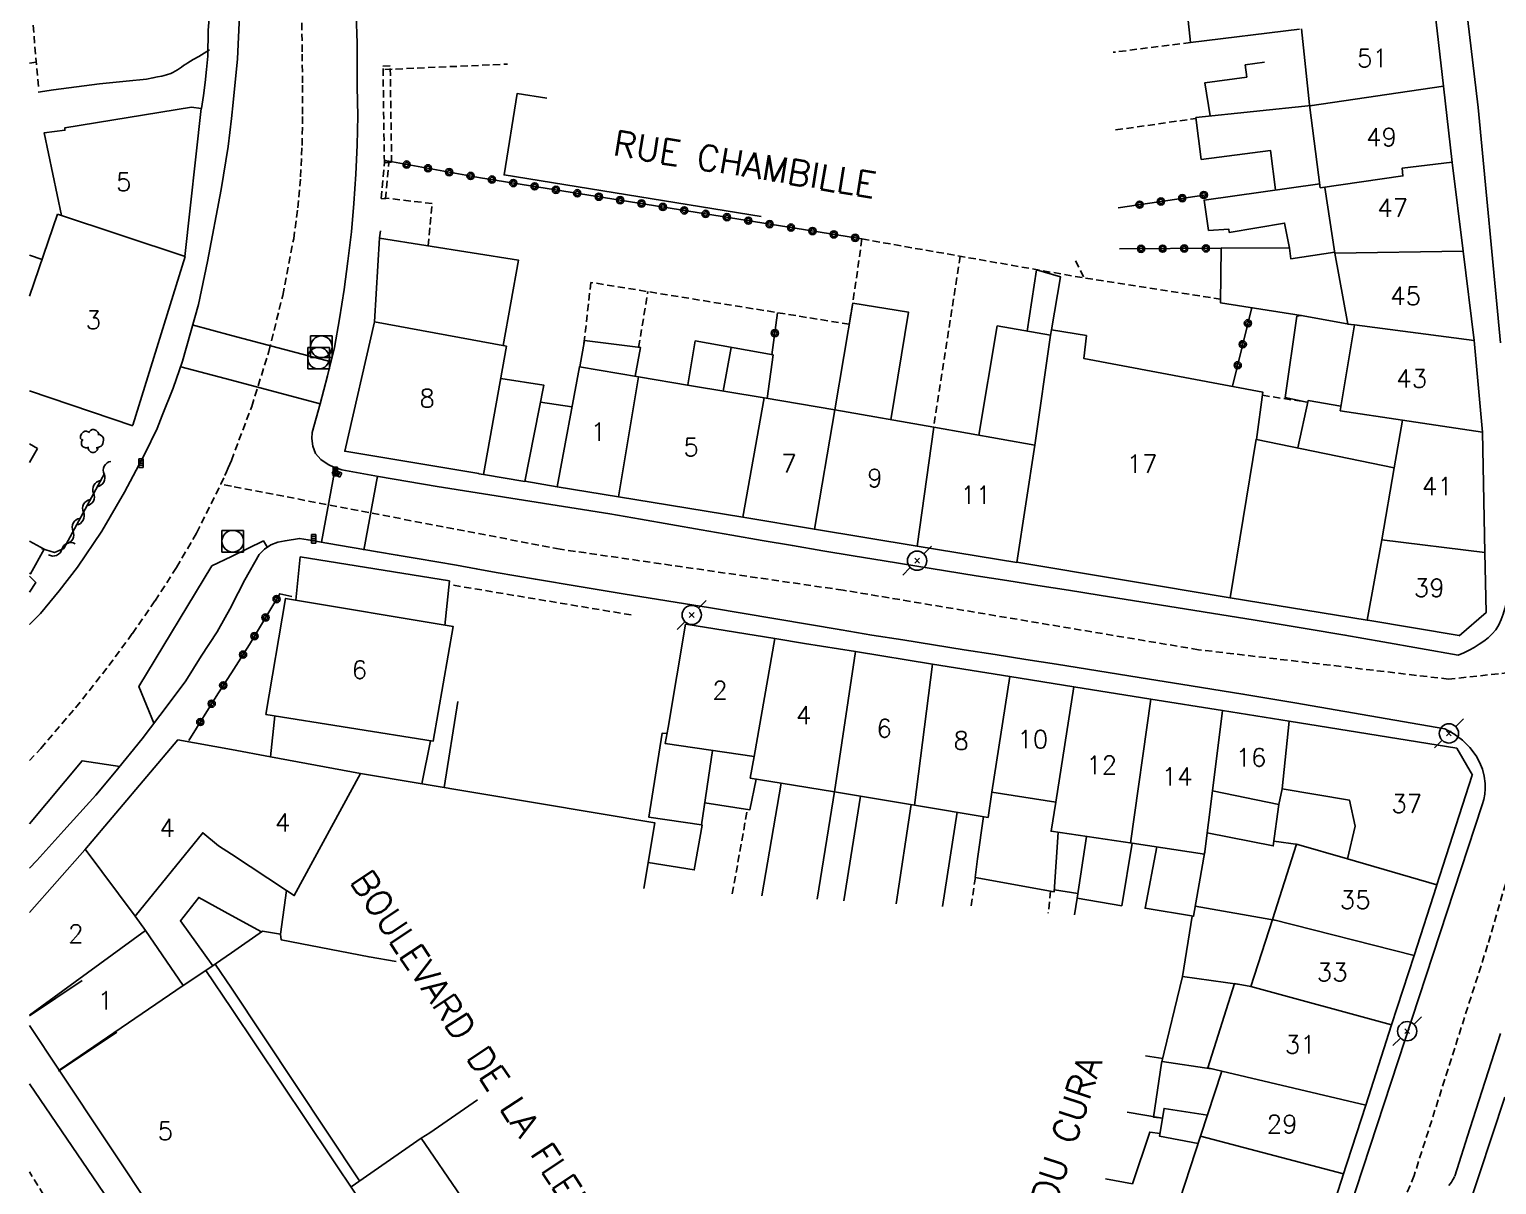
# Model space of a CAD drawing. Header units: millimetres. Extents: x 146998 to 148001, y 143000 to 144001.
# Drawn here: x 147000 to 147101.7, y 143263.3 to 143343.4 of the extents above; entities that cross this region are included whole.
import ezdxf
from ezdxf.enums import TextEntityAlignment as Align

# ---------------------------------------------------------------- set-up
doc = ezdxf.new("R2010")
doc.units = ezdxf.units.MM
doc.linetypes.add('DASHED', pattern=[0.75, 0.5, -0.25])
doc.layers.get('0').update_dxf_attribs({"linetype": 'CONTINUOUS'})
for name, color, linetype in [('W0001', 6, 'DASHED'), ('W0006', 2, 'CONTINUOUS'), ('W0008', 7, 'CONTINUOUS'), ('W0014', 7, 'CONTINUOUS'), ('W0017', 7, 'CONTINUOUS'), ('W0020', 2, 'CONTINUOUS'), ('W0101', 7, 'CONTINUOUS'), ('W0104', 1, 'CONTINUOUS'), ('W0112', 1, 'DASHED'), ('W0300', 7, 'CONTINUOUS'), ('W0310', 3, 'CONTINUOUS'), ('W0323', 7, 'CONTINUOUS'), ('W0401', 7, 'CONTINUOUS'), ('W0420', 7, 'CONTINUOUS'), ('W0473', 7, 'CONTINUOUS'), ('W0989', 7, 'CONTINUOUS'), ('W0991', 7, 'CONTINUOUS'), ('W1102', 7, 'CONTINUOUS')]:
    doc.layers.add(name, color=color, linetype=linetype)
doc.styles.get("Standard").update_dxf_attribs({"font": 'romans.shx', "width": 0.85})

# ---------------------------------------------------------------- blocks, each defined once
blk = doc.blocks.new('T401')
for p, q in [((-0.3, 0.3), (0, 0.3)), ((-0.3, -0.25), (-0.3, 0.3)), ((-0.3, 0.15), (0, 0.15)), ((-0.3, 0), (0, 0)), ((0, 0.3), (0, -0.25)), ((-0.3, -0.15), (0, -0.15)), ((-0.3, -0.25), (-0.3, -0.3)), ((-0.3, -0.3), (0, -0.3)), ((0, -0.3), (0, -0.25))]:
    blk.add_line(p, q)
blk = doc.blocks.new('T420')
for p, q in [((0.75, 0.75), (-0.75, 0.75)), ((-0.75, 0.75), (-0.75, -0.75)), ((0.75, 0.75), (0.75, -0.75)), ((0.75, -0.75), (-0.75, -0.75))]:
    blk.add_line(p, q)
blk.add_ellipse((0, 0), major_axis=(-0.53, 0.53), ratio=1, start_param=3.926991, end_param=10.210176)
blk = doc.blocks.new('T473')
for p, q in [((-0.166667, 0.166667), (0.166667, -0.166667)), ((-0.166667, -0.166667), (0.166667, 0.166667)), ((0.500001, 0.500001), (1.000002, 1.000002)), ((-1.000002, -1.000002), (-0.500001, -0.500001))]:
    blk.add_line(p, q)
blk.add_ellipse((0, 0), major_axis=(0.471405, 0.471405), ratio=1, start_param=5.4977871438, end_param=11.780972451)
blk = doc.blocks.new('T300')
for p, q in [((-0.8, 0.51), (-0.86, 0.34)), ((-0.86, 0.34), (-0.86, 0.17)), ((-0.86, 0.17), (-0.74, 0.06)), ((-0.69, 0.63), (-0.8, 0.51)), ((-0.8, -0.06), (-0.74, 0.06)), ((-0.74, 0.06), (-0.69, 0.11)), ((-0.57, 0.69), (-0.69, 0.63)), ((-0.46, 0.69), (-0.57, 0.69)), ((-0.29, 0.63), (-0.46, 0.69)), ((-0.29, 0.63), (-0.17, 0.74)), ((-0.23, 0.57), (-0.29, 0.63)), ((-0.17, 0.74), (-0.06, 0.8)), ((-0.06, 0.8), (0.06, 0.8)), ((0.06, 0.8), (0.23, 0.74)), ((0.23, 0.74), (0.34, 0.63)), ((0.34, 0.63), (0.4, 0.51)), ((0.46, 0.46), (0.34, 0.46)), ((0.4, 0.51), (0.4, 0.46)), ((0.57, 0.4), (0.46, 0.46)), ((0.57, 0.4), (0.69, 0.29)), ((0.69, 0.29), (0.74, 0.17)), ((0.74, 0.06), (0.69, -0.17)), ((0.74, 0.17), (0.74, 0.06)), ((-0.8, -0.17), (-0.8, -0.06)), ((-0.8, -0.23), (-0.8, -0.17)), ((-0.74, -0.34), (-0.8, -0.23)), ((-0.69, -0.4), (-0.74, -0.34)), ((-0.51, -0.46), (-0.69, -0.4)), ((-0.4, -0.46), (-0.51, -0.46)), ((-0.4, -0.46), (-0.34, -0.46)), ((-0.34, -0.46), (-0.34, -0.4)), ((-0.34, -0.51), (-0.34, -0.46)), ((-0.29, -0.63), (-0.34, -0.51)), ((-0.17, -0.74), (-0.29, -0.63)), ((-0.06, -0.8), (-0.17, -0.74)), ((0.06, -0.8), (-0.06, -0.8)), ((0.17, -0.74), (0.06, -0.8)), ((0.23, -0.69), (0.17, -0.74)), ((0.29, -0.46), (0.23, -0.46)), ((0.29, -0.63), (0.23, -0.69)), ((0.46, -0.4), (0.29, -0.46)), ((0.34, -0.51), (0.29, -0.63)), ((0.34, -0.51), (0.34, -0.46)), ((0.57, -0.34), (0.46, -0.4)), ((0.63, -0.29), (0.57, -0.34)), ((0.69, -0.17), (0.63, -0.29))]:
    blk.add_line(p, q)
blk = doc.blocks.new('t323o')
at = {"color": 0, "linetype": 'Continuous'}
for radius in [0.25, 0.15]:
    blk.add_circle((0, 0), radius, dxfattribs=at)
blk = doc.blocks.new('t310o')
at = {"color": 0, "linetype": 'Continuous'}
for centre, start, end in [((-0.5, 0.38), 216.8699, 323.1304), ((0.5, -0.37), 36.8699, 143.1303)]:
    blk.add_arc(centre, 0.625, start, end, dxfattribs=at)

msp = doc.modelspace()

# ---------------------------------------------------------------- linework, layer by layer
at = {"layer": 'W0001'}
for points in [[(147014, 143313.5), (147015.41, 143317.24), (147016.6, 143321.06), (147017.56, 143324.94), (147018.32, 143328.86), (147018.61, 143331.01), (147018.8, 143333.17), (147018.9, 143335.34), (147018.94, 143337.51), (147018.93, 143339.67), (147018.91, 143341.83), (147018.88, 143343.99)], [(147013.28, 143311.85), (147013.56, 143312.46), (147013.67, 143312.72), (147013.78, 143312.98), (147013.89, 143313.24), (147014, 143313.5)], [(147000, 143292.69), (147000.79, 143293.54), (147003.21, 143296.36), (147005.51, 143299.28), (147007.14, 143301.5), (147008.71, 143303.76), (147010.2, 143306.08), (147011.59, 143308.47), (147013.28, 143311.85)], [(147014, 143311.71), (147013.28, 143311.85)], [(147106.76, 143299.25), (147104.8, 143299.03), (147098.37, 143298.34), (147081.04, 143300.38), (147056.4, 143304.51), (147036.78, 143307.35), (147014, 143311.71)], [(147106.76, 143299.25), (147106.13, 143297.12), (147101.07, 143279.9), (147095.98, 143263.94), (147091.25, 143252.39), (147086.85, 143237.2), (147086.09, 143234.6)], [(147014, 143243.51), (147011.71, 143246.71), (147009.43, 143249.92), (147007.19, 143253.16), (147004.99, 143256.43), (147000.99, 143262.6), (147000, 143264.19)]]:
    msp.add_lwpolyline(points, dxfattribs=at)
at = {"layer": 'W0006'}
for points in [[(147014, 143306.84), (147016.22, 143307.92), (147016.5, 143307.47)], [(147008.64, 143295.25), (147007.59, 143297.83), (147012.65, 143306.19), (147014, 143306.84)], [(147006.28, 143292.29), (147003.65, 143292.68), (147000, 143288.3)]]:
    msp.add_lwpolyline(points, dxfattribs=at)
at = {"layer": 'W0008'}
for points in [[(147014, 143303.4), (147013.02, 143301.63), (147011.92, 143299.93), (147010.84, 143298.23), (147009.62, 143296.58), (147007.83, 143294.21), (147005.9, 143291.84), (147004.6, 143290.3), (147002.4, 143287.86), (147000.51, 143285.77), (147000, 143285.24)], [(147014, 143249.72), (147000, 143270.3)]]:
    msp.add_lwpolyline(points, dxfattribs=at)
at = {"layer": 'W0014'}
for points in [[(147014, 143357.76), (147014.43, 143349.41), (147014.62, 143346.42), (147014.56, 143344.35), (147014.42, 143341.34), (147014.13, 143338.31), (147014, 143337.2)], [(147098.3, 143355.84), (147100.41, 143337.97)], [(147011.93, 143337.9), (147012.07, 143338.8), (147012.19, 143339.7), (147012.28, 143340.61), (147012.36, 143341.52), (147012.37, 143341.77), (147012.38, 143342.03), (147012.38, 143342.29), (147012.39, 143342.55), (147012.39, 143342.81), (147012.39, 143343.07), (147012.4, 143343.32), (147012.41, 143343.58), (147012.46, 143344.17), (147012.52, 143344.76), (147012.59, 143345.35), (147012.67, 143345.93)], [(147099.04, 143300), (147096.42, 143300.47), (147093.8, 143300.93), (147091.18, 143301.39), (147088.56, 143301.83), (147084.96, 143302.43), (147081.36, 143303.01), (147077.76, 143303.59), (147074.16, 143304.17), (147072.03, 143304.51), (147069.9, 143304.84), (147067.76, 143305.18), (147065.63, 143305.51), (147063.5, 143305.85), (147061.37, 143306.19), (147059.24, 143306.53), (147057.11, 143306.88), (147055, 143307.24), (147052.89, 143307.6), (147050.79, 143307.96), (147048.68, 143308.33), (147046.57, 143308.7), (147044.46, 143309.07), (147042.35, 143309.43), (147040.24, 143309.79), (147028.26, 143311.7), (147024.19, 143312.38), (147021.66, 143312.84), (147021.14, 143313), (147020.7, 143313.21), (147020.21, 143313.57), (147019.84, 143313.97), (147019.64, 143314.48), (147019.57, 143315.02), (147019.6, 143315.44), (147020.16, 143317.43), (147020.66, 143319.37), (147021.14, 143321.33), (147021.49, 143323.32), (147021.83, 143325.34), (147022.08, 143327.31), (147022.33, 143329.35), (147022.49, 143331.32), (147022.63, 143333.35), (147022.71, 143335.36), (147022.76, 143337.38), (147022.73, 143339.39), (147022.71, 143342.43), (147022.65, 143344.4)], [(147014, 143337.2), (147013.77, 143335.26), (147013.3, 143332.28), (147012.35, 143327.29), (147011.73, 143324.31), (147011.18, 143322.35), (147010.61, 143320.39), (147009.96, 143318.52), (147009.2, 143316.61), (147008.86, 143315.71), (147008.01, 143313.95), (147006.6, 143311.29), (147005.02, 143308.6), (147003.34, 143306.11)], [(147100.41, 143337.97), (147101.97, 143321.65)], [(147014, 143303.4), (147014.01, 143303.42), (147014.94, 143305.22), (147015.93, 143306.99), (147016.3, 143307.36), (147016.74, 143307.66), (147017.22, 143307.83), (147017.72, 143307.93), (147018.72, 143308.1), (147019.32, 143307.99), (147020.62, 143307.77), (147024.13, 143307.16), (147025.5, 143306.94), (147026.87, 143306.71), (147028.24, 143306.47), (147029.61, 143306.23), (147030.98, 143305.99), (147032.35, 143305.74), (147033.72, 143305.5), (147035.08, 143305.27), (147038.11, 143304.76), (147041.15, 143304.26), (147044.18, 143303.77), (147047.21, 143303.28), (147056.26, 143301.75), (147058.39, 143301.4), (147060.53, 143301.06), (147062.66, 143300.72), (147064.8, 143300.38), (147066.93, 143300.05), (147069.06, 143299.71), (147071.2, 143299.37), (147073.33, 143299.03), (147076.92, 143298.46), (147080.52, 143297.88), (147084.11, 143297.3), (147087.7, 143296.7), (147098.11, 143294.89), (147098.74, 143294.54), (147099.32, 143294.11), (147099.83, 143293.6), (147100.27, 143293.03), (147100.52, 143292.59), (147100.71, 143292.11), (147100.83, 143291.61), (147100.9, 143291.11), (147100.91, 143290.74), (147100.88, 143290.36), (147100.8, 143289.99), (147100.69, 143289.63), (147086.61, 143246.68)], [(147003.34, 143306.11), (147002.06, 143304.46), (147000.77, 143302.9), (147000.01, 143302.13), (147000, 143302.13)], [(147102.47, 143304.71), (147102.46, 143304.34), (147102.42, 143303.97), (147102.36, 143303.6), (147102.27, 143303.23), (147102.16, 143302.85), (147102.02, 143302.47), (147101.85, 143302.1), (147101.64, 143301.76), (147101.39, 143301.47), (147101.11, 143301.21), (147100.8, 143300.98), (147100.49, 143300.77), (147100.15, 143300.54), (147099.79, 143300.34), (147099.42, 143300.16), (147099.04, 143300)], [(147098.8, 143263.88), (147099.84, 143267.18), (147100.9, 143270.48), (147101.97, 143273.77)], [(147098.38, 143263.24), (147098.48, 143263.36), (147098.56, 143263.48), (147098.64, 143263.61), (147098.72, 143263.74), (147098.78, 143263.87)]]:
    msp.add_lwpolyline(points, dxfattribs=at)
at = {"layer": 'W0017'}
for points in [[(147000.6, 143339.02), (147001.67, 143339.18), (147002.73, 143339.32), (147003.8, 143339.47), (147004.87, 143339.6), (147005.33, 143339.66), (147005.79, 143339.7), (147006.26, 143339.74), (147006.72, 143339.78), (147007.18, 143339.83), (147007.65, 143339.88), (147008.11, 143339.94), (147008.57, 143340.02), (147008.88, 143340.08), (147009.19, 143340.14), (147009.5, 143340.22), (147009.8, 143340.33), (147009.95, 143340.4), (147010.11, 143340.49), (147010.26, 143340.58), (147010.41, 143340.67), (147010.55, 143340.77), (147010.69, 143340.87), (147010.84, 143340.96), (147010.98, 143341.06), (147011.36, 143341.29), (147011.74, 143341.51), (147012.11, 143341.74), (147012.49, 143341.97)], [(147000, 143305.69), (147000.08, 143305.65), (147001.02, 143307.36), (147000, 143307.91)]]:
    msp.add_lwpolyline(points, dxfattribs=at)
at = {"layer": 'W0020'}
for points in [[(147014, 143322.17), (147011.28, 143322.89)], [(147020.92, 143320.33), (147014, 143322.17)], [(147014, 143319.07), (147010.51, 143319.99)], [(147020.15, 143317.43), (147014, 143319.07)], [(147020.24, 143307.84), (147021.2, 143312.97)], [(147023.19, 143307.29), (147024.14, 143312.42)]]:
    msp.add_lwpolyline(points, dxfattribs=at)
at = {"layer": 'W0101'}
for points in [[(147098.02, 143339.44), (147097.42, 143344.69)], [(147088.18, 143343.41), (147088.73, 143338.15)], [(147098.62, 143334.16), (147098.02, 143339.44)], [(147011.92, 143337.9), (147011.23, 143337.98), (147002.45, 143336.55), (147002.47, 143336.39), (147001.02, 143336.2), (147002.24, 143330.47)], [(147011.92, 143337.9), (147010.77, 143327.63)], [(147088.73, 143338.15), (147089.47, 143332.39)], [(147099.38, 143328), (147098.62, 143334.16)], [(147090.49, 143327.87), (147089.78, 143332.43)], [(147000, 143324.88), (147001.95, 143330.57)], [(147100.14, 143321.81), (147099.38, 143328)], [(147010.77, 143327.63), (147010.79, 143327.64), (147007.18, 143315.94)], [(147090.49, 143327.87), (147091.38, 143322.95), (147091.85, 143322.89)], [(147023.93, 143323.11), (147021.86, 143314.14), (147031.16, 143312.59), (147031.15, 143312.58), (147031.48, 143312.52)], [(147023.93, 143323.11), (147033.07, 143321.42), (147031.48, 143312.52)], [(147068.44, 143306.43), (147068.44, 143306.44), (147083.24, 143303.98), (147085.03, 143314.97), (147085.06, 143314.96), (147085.06, 143314.96), (147085.49, 143318.24), (147073.09, 143320.56), (147073.27, 143322.16), (147070.85, 143322.55), (147070.85, 143322.55), (147070.78, 143322.18), (147069.69, 143314.57)], [(147091.85, 143322.89), (147090.86, 143316.95), (147095.18, 143316.29)], [(147100.72, 143315.45), (147100.14, 143321.81)], [(147042.22, 143319.3), (147038.12, 143320), (147036.58, 143311.68), (147036.58, 143311.68), (147036.58, 143311.68), (147040.83, 143310.98)], [(147050.92, 143317.83), (147045.76, 143318.7), (147042.22, 143319.3)], [(147007.17, 143315.91), (147000, 143318.32)], [(147055.82, 143317.01), (147050.92, 143317.83)], [(147062.69, 143315.8), (147055.82, 143317.01)], [(147069.69, 143314.57), (147062.69, 143315.8)], [(147095.18, 143316.3), (147094.6, 143312.99)], [(147100.89, 143307.12), (147100.72, 143315.45)], [(147000.56, 143314.33), (147000, 143314.64)], [(147000, 143313.36), (147000.56, 143314.33)], [(147094.6, 143312.99), (147093.73, 143307.99)], [(147040.83, 143310.98), (147044.36, 143310.4), (147049.46, 143309.56)], [(147049.46, 143309.56), (147054.41, 143308.74)], [(147054.41, 143308.74), (147054.41, 143308.73), (147061.54, 143307.56)], [(147093.73, 143307.99), (147092.72, 143302.42)], [(147061.54, 143307.56), (147068.44, 143306.43)], [(147099.09, 143301.35), (147100.97, 143302.96), (147100.89, 143307.12)], [(147044.27, 143295), (147045.48, 143302.15)], [(147045.49, 143302.15), (147051.66, 143301.15)], [(147092.72, 143302.42), (147092.76, 143302.44), (147099.09, 143301.37)], [(147051.66, 143301.15), (147053.73, 143300.82), (147057.27, 143300.25)], [(147057.27, 143300.25), (147062.6, 143299.39)], [(147062.6, 143299.39), (147067.95, 143298.53)], [(147067.95, 143298.53), (147067.95, 143298.53), (147072.39, 143297.81)], [(147072.39, 143297.81), (147077.74, 143296.95)], [(147077.74, 143296.95), (147082.69, 143296.16)], [(147082.69, 143296.16), (147087.31, 143295.42)], [(147050.23, 143292.98), (147044.08, 143293.87), (147044.27, 143295)], [(147087.31, 143295.42), (147098.94, 143293.56)], [(147003.84, 143286.52), (147010.3, 143294.14)], [(147010.3, 143294.14), (147014, 143293.46)], [(147014, 143293.46), (147016.71, 143292.96)], [(147100.03, 143291.69), (147098.94, 143293.56)], [(147016.71, 143292.96), (147022.96, 143291.8)], [(147050.23, 143292.98), (147049.96, 143291.48), (147052.1, 143291.13), (147055.8, 143290.52)], [(147022.96, 143291.8), (147018.36, 143283.34), (147017.83, 143283.69)], [(147100.01, 143291.68), (147097.54, 143284.01)], [(147055.8, 143290.52), (147061.34, 143289.6)], [(147061.34, 143289.6), (147066.45, 143288.76), (147066.71, 143290.5)], [(147071.14, 143289.81), (147066.71, 143290.5)], [(147076.43, 143286.97), (147081.46, 143286.22), (147082, 143290.59)], [(147082, 143290.59), (147086.6, 143289.65), (147086.83, 143290.74)], [(147086.83, 143290.74), (147091.5, 143289.95), (147091.9, 143288.16), (147091.35, 143285.89)], [(147071.14, 143289.81), (147070.82, 143287.8), (147076.43, 143286.97)], [(147014, 143286.2), (147013.1, 143286.79), (147012.02, 143287.69), (147007.34, 143281.92)], [(147000, 143282.17), (147003.84, 143286.52)], [(147091.35, 143285.89), (147087.83, 143286.91), (147086.16, 143281.69)], [(147017.83, 143283.69), (147014, 143286.2)], [(147097.54, 143284.01), (147097.54, 143283.99), (147095.98, 143279.18)], [(147007.34, 143281.92), (147008.04, 143280.91)], [(147086.16, 143281.69), (147084.67, 143277.03)], [(147008.04, 143280.91), (147010.67, 143277.1)], [(147095.98, 143279.18), (147094.42, 143274.38)], [(147010.67, 143277.1), (147012.24, 143278.14), (147014, 143275.51)], [(147084.67, 143277.03), (147083.54, 143277.24), (147081.69, 143271.4), (147082.66, 143271.17)], [(147014, 143275.51), (147022.68, 143262.58)], [(147002.06, 143271.24), (147000, 143274.34)], [(147094.42, 143274.38), (147092.62, 143268.8)], [(147012.16, 143256.05), (147002.06, 143271.24), (147002.06, 143271.24)], [(147081.18, 143266.67), (147082.66, 143271.17)], [(147102.26, 143269.36), (147099.62, 143261.32)], [(147092.62, 143268.8), (147091.01, 143263.84)], [(147081.23, 143260.82), (147079.4, 143261.22), (147081.18, 143266.67)], [(147091.01, 143263.84), (147091.02, 143263.82), (147089.36, 143258.74)]]:
    msp.add_lwpolyline(points, dxfattribs=at)
msp.add_lwpolyline([(147016.38, 143295.9), (147017.76, 143303.94), (147029.38, 143301.98), (147027.98, 143294.04)], close=True, dxfattribs=at)
at = {"layer": 'W0104'}
for points in [[(147088.04, 143343.39), (147080.48, 143342.47), (147080.26, 143344.43), (147079.46, 143344.33), (147078.98, 143348.08), (147083.13, 143348.66), (147087.3, 143349.24)], [(147000.47, 143341.11), (147000, 143341.03)], [(147081.85, 143337.38), (147081.48, 143339.68), (147084.38, 143340.07), (147084.27, 143340.92), (147085.61, 143341.1)], [(147050.72, 143330.4), (147032.9, 143333.29), (147033.81, 143338.93), (147035.87, 143338.6)], [(147088.84, 143338.1), (147080.86, 143337.27), (147081.23, 143334.37), (147086.02, 143334.99), (147086.38, 143332.25)], [(147088.16, 143323.55), (147082.55, 143324.43), (147082.61, 143328.23), (147087.33, 143328.22), (147087, 143329.95), (147083.17, 143329.31), (147083.14, 143329.52), (147081.73, 143329.44), (147081.42, 143331.54), (147089.44, 143332.68)], [(147024.27, 143328.93), (147023.93, 143323.11)], [(147032.85, 143321.46), (147033.91, 143327.38), (147024.26, 143328.91)], [(147087.33, 143328.22), (147087.44, 143327.47), (147090.48, 143327.93)], [(147000.88, 143327.43), (147000, 143327.74)], [(147070.85, 143322.55), (147071.46, 143326.23), (147069.81, 143326.72), (147069.15, 143322.46)], [(147059.71, 143316.32), (147060.93, 143323.78), (147057.07, 143324.4), (147055.82, 143317.01)], [(147088.42, 143317.56), (147087.04, 143317.87), (147087.86, 143323.51), (147088.16, 143323.55), (147091.6, 143322.92)], [(147070.78, 143322.18), (147067.09, 143322.82), (147065.82, 143315.25)], [(147042, 143319.34), (147042.35, 143321.33), (147038.47, 143321.82), (147038.15, 143319.99)], [(147051.13, 143317.8), (147051.55, 143320.82), (147046.15, 143321.78), (147045.64, 143318.73)], [(147048.1, 143318.31), (147048.64, 143321.34)], [(147034.35, 143312.05), (147035.65, 143318.72), (147032.67, 143319.18)], [(147035.43, 143317.53), (147037.6, 143317.22)], [(147090.91, 143317.26), (147088.63, 143317.65), (147087.93, 143314.37)], [(147085.06, 143314.96), (147094.6, 143312.99)], [(147031.48, 143312.52), (147034.35, 143312.05)], [(147034.35, 143312.06), (147036.58, 143311.68)], [(147018.48, 143303.82), (147018.76, 143306.83)], [(147018.77, 143306.82), (147029.12, 143305.15)], [(147029.12, 143305.15), (147028.8, 143302.07)], [(147083.24, 143303.98), (147092.72, 143302.42)], [(147028.74, 143290.83), (147029.7, 143296.8)], [(147017.01, 143295.8), (147016.71, 143292.96)], [(147044.19, 143294.57), (147043.87, 143294.6), (147042.93, 143288.78), (147046.59, 143288.24), (147047.36, 143293.4)], [(147027.8, 143294.07), (147027.2, 143291.09)], [(147022.96, 143291.8), (147043.36, 143288.38), (147042.58, 143283.82)], [(147046.82, 143289.76), (147049.94, 143289.29), (147050.37, 143291.41)], [(147052.1, 143291.13), (147050.78, 143283.32)], [(147054.61, 143283.09), (147055.82, 143290.69)], [(147057.6, 143290.22), (147056.46, 143282.98)], [(147061.12, 143289.64), (147060.08, 143282.76)], [(147081.64, 143287.69), (147086.21, 143286.78), (147086.6, 143289.65)], [(147063.29, 143282.57), (147064.31, 143289.11)], [(147066.13, 143288.82), (147065.72, 143285.89), (147065.56, 143284.6), (147071.04, 143283.6), (147071.3, 143287.73)], [(147046.59, 143288.24), (147046.63, 143288.23), (147046.09, 143285.12), (147042.89, 143285.64)], [(147073.27, 143287.44), (147072.62, 143283.15), (147075.71, 143282.63), (147076.43, 143286.97)], [(147078.15, 143286.71), (147077.33, 143282.46), (147080.69, 143281.9), (147081.48, 143286.39)], [(147086.25, 143287.11), (147087.95, 143286.87)], [(147017.83, 143283.69), (147017.4, 143280.67)], [(147071.05, 143283.73), (147072.67, 143283.49)], [(147014, 143281.96), (147011.74, 143283.21), (147010.47, 143281.58), (147012.71, 143278.47)], [(147072.44, 143282.01), (147072.62, 143283.16)], [(147080.81, 143282.61), (147086.44, 143281.62)], [(147016.08, 143280.82), (147014, 143281.96)], [(147080.6, 143281.91), (147079.93, 143277.74), (147083.89, 143277.18)], [(147014, 143279.37), (147016.17, 143280.88)], [(147016.17, 143280.88), (147017.4, 143280.67), (147017.46, 143280.26), (147023.55, 143279.09), (147025.42, 143278.78)], [(147012.24, 143278.14), (147014, 143279.37)], [(147012.24, 143278.14), (147012.89, 143278.58)], [(147012.88, 143278.59), (147014, 143276.91)], [(147079.93, 143277.74), (147078.48, 143271.73), (147077.92, 143267.97), (147078.56, 143267.92)], [(147014, 143276.91), (147022.89, 143263.57)], [(147078.56, 143272.05), (147077.36, 143272.23)], [(147081.92, 143271.34), (147078.51, 143271.83)], [(147031.05, 143269.17), (147027.75, 143266.9)], [(147076.09, 143268.32), (147078.39, 143267.94)], [(147081.66, 143268.12), (147078.65, 143268.59), (147078.34, 143266.66), (147081.01, 143266.15)], [(147022.3, 143263.15), (147027.16, 143266.52), (147029.9, 143262.5), (147022.97, 143257.7)], [(147027.75, 143266.9), (147027.16, 143266.52)], [(147078.37, 143266.85), (147077.66, 143266.94), (147076.45, 143263.36), (147074.59, 143263.7)]]:
    msp.add_lwpolyline(points, dxfattribs=at)
at = {"layer": 'W0112'}
for points in [[(147000.26, 143343.66), (147000.63, 143339.39)], [(147080.48, 143342.47), (147075.13, 143341.79)], [(147025.01, 143340.85), (147024.51, 143340.84)], [(147024.61, 143334.16), (147024.51, 143340.84)], [(147024.64, 143340.6), (147033.14, 143340.97)], [(147025.11, 143334.17), (147025.01, 143340.85)], [(147075.29, 143336.41), (147080.86, 143337.2)], [(147024.39, 143331.66), (147024.61, 143334.15)], [(147024.61, 143334.16), (147025.11, 143334.17)], [(147024.91, 143334.12), (147024.61, 143334.15)], [(147024.69, 143331.63), (147024.91, 143334.12)], [(147024.39, 143331.66), (147024.69, 143331.63)], [(147027.64, 143328.37), (147027.92, 143331.31), (147024.61, 143331.69)], [(147024.33, 143329.42), (147024.26, 143328.91)], [(147057.71, 143328.85), (147057.07, 143324.4), (147056.82, 143322.94), (147038.92, 143325.84), (147038.44, 143321.61)], [(147057.71, 143328.85), (147073.21, 143326.13), (147082.55, 143324.69)], [(147064.52, 143327.66), (147062.67, 143315.8)], [(147072.5, 143327.33), (147073.11, 143326.15)], [(147042.23, 143321.34), (147042.87, 143325.2)], [(147085.46, 143318.02), (147088.61, 143317.53)], [(147041.72, 143302.79), (147029.09, 143304.9)], [(147048.72, 143283.45), (147049.77, 143289.32)], [(147065.57, 143284.6), (147065.25, 143282.45)], [(147070.78, 143283.65), (147070.62, 143282.12)]]:
    msp.add_lwpolyline(points, dxfattribs=at)
at = {"layer": 'W0310'}
for points in [[(147000.84, 143307.4), (147001.75, 143307.13), (147002.38, 143307.4), (147005.2, 143312.6)], [(147000, 143304.38), (147000.44, 143305.05), (147000, 143305.49)]]:
    msp.add_lwpolyline(points, dxfattribs=at)
at = {"layer": 'W0323'}
for points in [[(147024.67, 143334.28), (147031.27, 143333.1), (147057.71, 143328.85)], [(147081.57, 143331.92), (147075.46, 143331.01)], [(147082.61, 143328.21), (147075.55, 143328.16)], [(147083.39, 143318.64), (147084.72, 143324.09)], [(147051.86, 143323.74), (147051.46, 143320.83)], [(147018.19, 143304.06), (147017.36, 143304.26), (147015.26, 143300.75), (147014, 143298.78)], [(147014, 143298.78), (147013.07, 143297.32), (147011.05, 143294.09)]]:
    msp.add_lwpolyline(points, dxfattribs=at)
at = {"layer": 'W1102'}
for points in [[(147088.74, 143338.09), (147098.02, 143339.44)], [(147089.47, 143332.39), (147095.2, 143333.22), (147095.14, 143333.75), (147098.62, 143334.17)], [(147001.95, 143330.57), (147010.79, 143327.64)], [(147099.38, 143328), (147090.49, 143327.87)], [(147091.85, 143322.89), (147100.14, 143321.81)], [(147040.83, 143310.98), (147042.22, 143319.3)], [(147050.92, 143317.83), (147049.46, 143309.56)], [(147055.82, 143317.01), (147054.41, 143308.74)], [(147062.69, 143315.8), (147061.54, 143307.56)], [(147095.18, 143316.29), (147100.72, 143315.45)], [(147068.44, 143306.42), (147069.69, 143314.57)], [(147093.73, 143307.99), (147100.89, 143307.12)], [(147051.66, 143301.15), (147050.23, 143292.98)], [(147057.27, 143300.25), (147055.8, 143290.52)], [(147061.34, 143289.6), (147062.6, 143299.39)], [(147066.71, 143290.5), (147067.95, 143298.53)], [(147072.39, 143297.81), (147071.14, 143289.81)], [(147077.74, 143296.95), (147076.33, 143286.98)], [(147082, 143290.59), (147082.69, 143296.16)], [(147086.83, 143290.74), (147087.31, 143295.42)], [(147003.88, 143286.56), (147007.34, 143281.92)], [(147097.55, 143284.09), (147091.35, 143285.89)], [(147086.16, 143281.69), (147095.98, 143279.18)], [(147000, 143275.06), (147008.04, 143280.91)], [(147000, 143275.01), (147003.66, 143277.46)], [(147002.06, 143271.24), (147010.67, 143277.1)], [(147094.42, 143274.38), (147084.67, 143277.03)], [(147002.01, 143271.16), (147006.06, 143273.88)], [(147082.66, 143271.17), (147092.62, 143268.8)], [(147081.18, 143266.67), (147091.08, 143264.05)]]:
    msp.add_lwpolyline(points, dxfattribs=at)

# ---------------------------------------------------------------- block references
at = {"layer": 'W0300'}
msp.add_blockref('T300', (147004.41, 143314.84), dxfattribs=at)
at = {"layer": 'W0310'}
for p, rotation in [((147005.18, 143312.55), 61.55565266270017), ((147004.46, 143311.23), 61.55565266270017), ((147003.75, 143309.91), 61.55565266270017), ((147003.03, 143308.6), 61.55565266270017), ((147002.26, 143307.34), 22.6586001173575)]:
    msp.add_blockref('t310o', p, dxfattribs=dict(at, rotation=rotation))
at = {"layer": 'W0323'}
for p, rotation in [((147026.15, 143334.01), 349.8711181172715), ((147027.63, 143333.75), 349.8711181172715), ((147029.1, 143333.48), 349.8711181172715), ((147030.58, 143333.22), 349.8711181172715), ((147032.06, 143332.97), 350.8795554001856), ((147033.54, 143332.73), 350.8795554001856), ((147035.02, 143332.5), 350.8795554001856), ((147036.5, 143332.26), 350.8795554001856), ((147037.98, 143332.02), 350.8795554001856), ((147039.47, 143331.78), 350.8795554001856), ((147081.4, 143331.9), 188.5119661463151), ((147040.95, 143331.54), 350.8795554001856), ((147042.43, 143331.31), 350.8795554001856), ((147043.91, 143331.07), 350.8795554001856), ((147045.39, 143330.83), 350.8795554001856), ((147076.95, 143331.23), 188.5119661463151), ((147078.43, 143331.45), 188.5119661463151), ((147079.91, 143331.68), 188.5119661463151), ((147046.87, 143330.59), 350.8795554001856), ((147048.35, 143330.36), 350.8795554001856), ((147049.83, 143330.12), 350.8795554001856), ((147051.31, 143329.88), 350.8795554001856), ((147052.79, 143329.64), 350.8795554001856), ((147054.28, 143329.4), 350.8795554001856), ((147055.76, 143329.17), 350.8795554001856), ((147057.24, 143328.93), 350.8795554001856), ((147077.05, 143328.17), 180.4267628426289), ((147078.55, 143328.18), 180.4267628426289), ((147080.05, 143328.19), 180.4267628426289), ((147081.55, 143328.2), 180.4267628426289), ((147084.46, 143323.01), 76.28312217216563), ((147051.67, 143322.32), 262.1839496432211), ((147084.1, 143321.55), 76.28312217216563), ((147083.75, 143320.1), 76.28312217216563), ((147017.14, 143303.89), 239.1370570520798), ((147016.37, 143302.61), 239.1370570520798), ((147015.6, 143301.32), 239.1370570520798), ((147014.81, 143300.04), 237.4628776239466), ((147013.44, 143297.91), 237.4628942451636), ((147012.64, 143296.64), 238.0089738374931), ((147011.85, 143295.37), 238.0089738374931)]:
    msp.add_blockref('t323o', p, dxfattribs=dict(at, rotation=rotation))
at = {"layer": 'W0401'}
for p in [(147007.9, 143313.32), (147021.35, 143312.74), (147019.85, 143308.07)]:
    msp.add_blockref('T401', p, dxfattribs=at)
at = {"layer": 'W0401', "rotation": 64.54183522336614}
msp.add_blockref('T401', (147021.38, 143312.74), dxfattribs=at)
at = {"layer": 'W0420'}
for p in [(147020.24, 143321.38), (147020.05, 143320.59), (147014.1, 143307.9)]:
    msp.add_blockref('T420', p, dxfattribs=at)
at = {"layer": 'W0473'}
for p in [(147061.53, 143306.55), (147045.91, 143302.79), (147098.39, 143294.58), (147095.5, 143273.94)]:
    msp.add_blockref('T473', p, dxfattribs=at)

# ---------------------------------------------------------------- texts
at = {"layer": 'W0989'}
for s, rotation, p in [('RUE CHAMBILLE', 350.7516, (147040.38, 143334.66)), ('RUE DU CURA', 71.9784, (147069.29, 143256.25))]:
    msp.add_text(s, height=1.75, rotation=rotation, dxfattribs=at).set_placement(p)
msp.add_text('BOULEVARD DE LA FLEUR DE LYS', height=1.75, rotation=303.453, dxfattribs=at).set_placement((147033.78, 143268.37), align=Align.MIDDLE_CENTER)
at = {"layer": 'W0991'}
for s, p in [('51', (147093.09, 143341.39)), ('49', (147093.72, 143335.91)), ('5', (147006.55, 143332.81)), ('47', (147094.5, 143331.02)), ('45', (147095.39, 143324.9)), ('3', (147004.44, 143323.24)), ('43', (147095.81, 143319.17)), ('8', (147027.57, 143317.81)), ('1', (147039.44, 143315.49)), ('5', (147045.87, 143314.43)), ('7', (147052.65, 143313.29)), ('17', (147077.12, 143313.27)), ('9', (147058.61, 143312.28)), ('11', (147065.6, 143311.11)), ('41', (147097.59, 143311.71)), ('39', (147097.03, 143304.67)), ('6', (147022.88, 143298.99)), ('2', (147047.87, 143297.57)), ('4', (147053.67, 143295.84)), ('6', (147059.25, 143294.93)), ('8', (147064.59, 143294.08)), ('10', (147069.55, 143294.17)), ('16', (147084.67, 143292.91)), ('12', (147074.32, 143292.39)), ('14', (147079.55, 143291.59)), ('37', (147095.47, 143289.71)), ('4', (147009.56, 143288.03)), ('4', (147017.56, 143288.4)), ('35', (147091.9, 143283.05)), ('2', (147003.22, 143280.69)), ('33', (147090.3, 143278.03)), ('1', (147005.27, 143276.07)), ('31', (147088.09, 143273.02)), ('29', (147086.83, 143267.5)), ('5', (147009.43, 143267.03))]:
    msp.add_text(s, height=1.25, dxfattribs=at).set_placement(p, align=Align.MIDDLE_CENTER)

doc.saveas('drawing.dxf')
